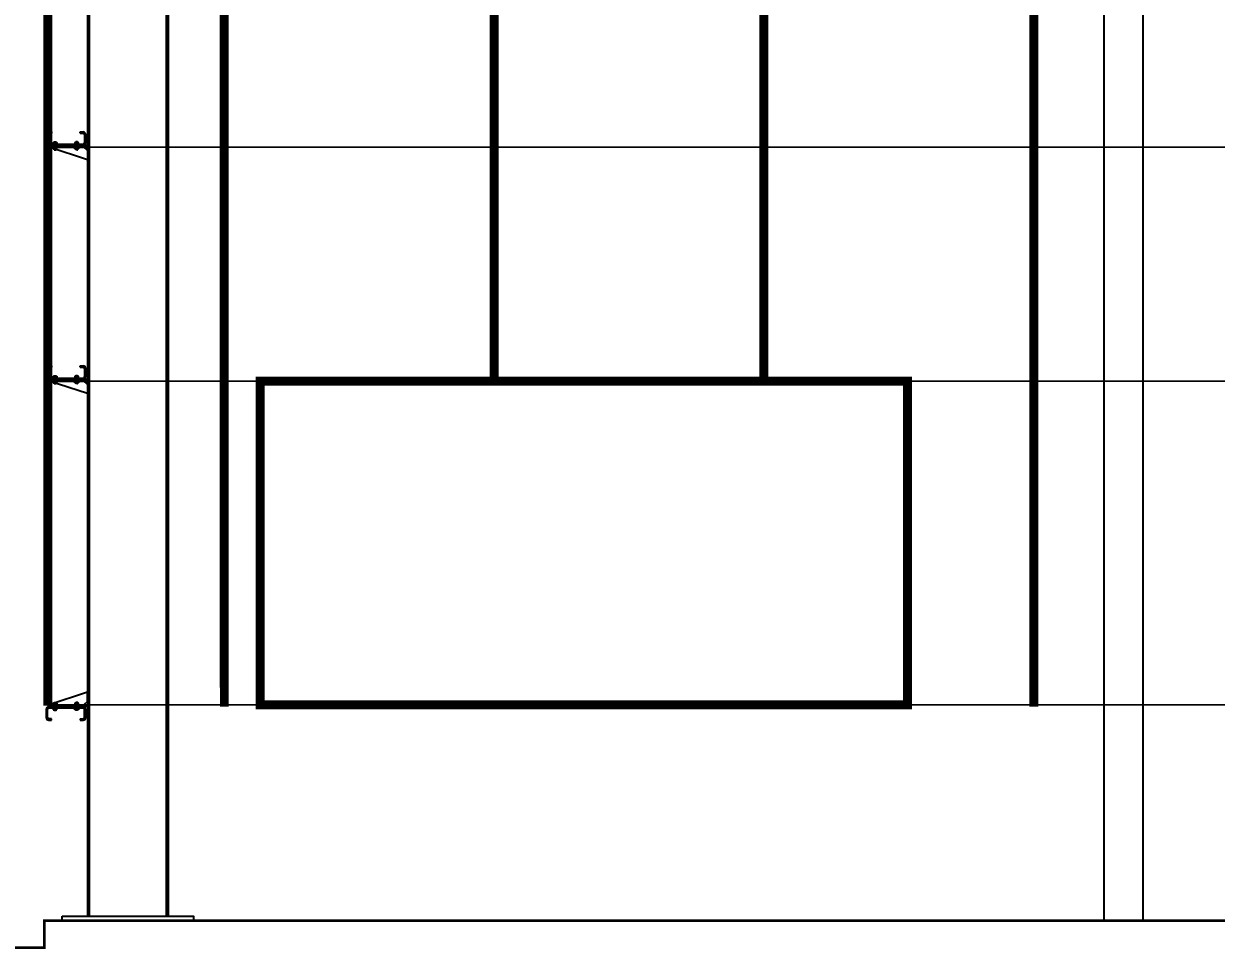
# Model space of a CAD drawing. Extents: x -33967 to 1773478, y -1022458 to -784650.
# Drawn here: x 1539847 to 1546476, y -1003956 to -998813 of the extents above; entities that cross this region are included whole.
import ezdxf

# ---------------------------------------------------------------- set-up
doc = ezdxf.new("R2010")
doc.units = 0
doc.header["$LTSCALE"] = 1000
doc.header["$MEASUREMENT"] = 0
doc.linetypes.add('DOTE', pattern=[2.42, 2, -0.2, 0.02, -0.2])
for name, color, linetype in [('AXIS', 3, 'Continuous'), ('BOLT', 251, 'Continuous'), ('DOTE', 1, 'DOTE'), ('GZ', 50, 'Continuous'), ('LT', 27, 'Continuous'), ('Prof', 2, 'Continuous'), ('PZ', 202, 'Continuous')]:
    doc.layers.add(name, color=color, linetype=linetype)
doc.styles.add('_TCH_DIM_T3', font='SIMPLEX', dxfattribs={"width": 0.705882, "bigfont": 'GBCBIG'})
doc.dimstyles.new('_TCH_ARCH&&200', dxfattribs={"dimtxt": 595, "dimasz": 200, "dimexe": 500, "dimexo": 600, "dimgap": 252.5, "dimtad": 1, "dimdec": 0, "dimzin": 0, "dimdsep": 46, "dimtxsty": '_TCH_DIM_T3', "dimblk": 'ARCHTICK', "dimcen": 0.09, "dimclrt": 7, "dimazin": 2, "dimtfac": 1, "dimtdec": 0, "dimtix": 1, "dimtmove": 2, "dimatfit": 3, "dimfxl": 1, "dimtolj": 1, "dimtzin": 0, "dimarcsym": 0})
doc.dimstyles.new('TCH-200-1', dxfattribs={"dimtxt": 595, "dimasz": 200, "dimexe": 500, "dimexo": 600, "dimgap": 252.5, "dimtad": 1, "dimdec": 0, "dimzin": 0, "dimdsep": 46, "dimtxsty": '_TCH_DIM_T3', "dimblk": 'ARCHTICK', "dimcen": 0.09, "dimclrd": 3, "dimclre": 3, "dimclrt": 7, "dimazin": 2, "dimtfac": 1, "dimtdec": 0, "dimtix": 1, "dimtmove": 2, "dimatfit": 3, "dimfxl": 1, "dimtolj": 1, "dimtzin": 0, "dimarcsym": 0})

# ---------------------------------------------------------------- blocks, each defined once
blk = doc.blocks.new('_ArchTick')
at = {"color": 0, "linetype": 'ByBlock', "const_width": 0.4}
blk.add_lwpolyline([(-0.5, -0.5), (0.5, 0.5)], dxfattribs=at)
blk = doc.blocks.new('*D1994')
at = {"color": 3, "lineweight": -2, "transparency": 16777216}
for p, q in [((1539380.5, -993798.9), (1536348.9, -993798.9)), ((1536848.9, -1003798.9), (1536848.9, -993798.9)), ((1539120.9, -1003798.9), (1536348.9, -1003798.9))]:
    blk.add_line(p, q, dxfattribs=at)
at = {"layer": 'Defpoints', "color": 0, "transparency": 16777216}
for p in [(1536848.9, -993798.9), (1539980.5, -993798.9), (1539720.9, -1003798.9)]:
    blk.add_point(p, dxfattribs=at)
at = {"color": 3, "lineweight": -2, "transparency": 16777216, "xscale": 200, "yscale": 200, "zscale": 200}
for p, rotation in [((1536848.9, -993798.9), 90), ((1536848.9, -1003798.9), 270)]:
    blk.add_blockref('_ArchTick', p, dxfattribs=dict(at, rotation=rotation))
at = {"color": 7, "transparency": 16777216, "insert": (1536298.9, -998798.9), "char_height": 595, "attachment_point": 5, "rotation": 90, "style": '_TCH_DIM_T3'}
blk.add_mtext('\\A1;10000', dxfattribs=at)
blk = doc.blocks.new('*D1997')
at = {"layer": 'AXIS', "color": 0, "lineweight": -2, "transparency": 16777216}
for p, q in [((1539530.5, -999498.9), (1537903, -999498.9)), ((1538403, -999498.9), (1538403, -1000798.9)), ((1539530.5, -1000798.9), (1537903, -1000798.9))]:
    blk.add_line(p, q, dxfattribs=at)
at = {"layer": 'Defpoints', "color": 0, "transparency": 16777216}
for p in [(1540130.5, -999498.9), (1538403, -1000798.9), (1540130.5, -1000798.9)]:
    blk.add_point(p, dxfattribs=at)
at = {"layer": 'AXIS', "color": 0, "lineweight": -2, "transparency": 16777216, "xscale": 200, "yscale": 200, "zscale": 200}
for p, rotation in [((1538403, -999498.9), 90), ((1538403, -1000798.9), 270)]:
    blk.add_blockref('_ArchTick', p, dxfattribs=dict(at, rotation=rotation))
at = {"layer": 'AXIS', "color": 7, "transparency": 16777216, "insert": (1538769.9, -1000148.9), "char_height": 595, "attachment_point": 5, "rotation": 90, "style": '_TCH_DIM_T3'}
blk.add_mtext('\\A1;1300', dxfattribs=at)
blk = doc.blocks.new('*D1998')
at = {"layer": 'AXIS', "color": 0, "lineweight": -2, "transparency": 16777216}
for p, q in [((1539530.5, -1000798.9), (1537903, -1000798.9)), ((1538403, -1000798.9), (1538403, -1002598.9)), ((1539610.7, -1002598.9), (1537903, -1002598.9))]:
    blk.add_line(p, q, dxfattribs=at)
at = {"layer": 'Defpoints', "color": 0, "transparency": 16777216}
for p in [(1540130.5, -1000798.9), (1538403, -1002598.9), (1540210.7, -1002598.9)]:
    blk.add_point(p, dxfattribs=at)
at = {"layer": 'AXIS', "color": 0, "lineweight": -2, "transparency": 16777216, "xscale": 200, "yscale": 200, "zscale": 200}
for p, rotation in [((1538403, -1000798.9), 90), ((1538403, -1002598.9), 270)]:
    blk.add_blockref('_ArchTick', p, dxfattribs=dict(at, rotation=rotation))
at = {"layer": 'AXIS', "color": 7, "transparency": 16777216, "insert": (1537714.5, -1001275.3), "char_height": 595, "attachment_point": 5, "rotation": 90, "style": '_TCH_DIM_T3'}
blk.add_mtext('\\A1;1800', dxfattribs=at)
blk = doc.blocks.new('*D1999')
at = {"layer": 'AXIS', "color": 0, "lineweight": -2, "transparency": 16777216}
for p, q in [((1539530.5, -1002598.9), (1537903, -1002598.9)), ((1538403, -1002598.9), (1538403, -1003798.9)), ((1539530.5, -1003798.9), (1537903, -1003798.9))]:
    blk.add_line(p, q, dxfattribs=at)
at = {"layer": 'Defpoints', "color": 0, "transparency": 16777216}
for p in [(1540130.5, -1002598.9), (1538403, -1003798.9), (1540130.5, -1003798.9)]:
    blk.add_point(p, dxfattribs=at)
at = {"layer": 'AXIS', "color": 0, "lineweight": -2, "transparency": 16777216, "xscale": 200, "yscale": 200, "zscale": 200}
for p, rotation in [((1538403, -1002598.9), 90), ((1538403, -1003798.9), 270)]:
    blk.add_blockref('_ArchTick', p, dxfattribs=dict(at, rotation=rotation))
at = {"layer": 'AXIS', "color": 7, "transparency": 16777216, "insert": (1537853, -1003022.8), "char_height": 595, "attachment_point": 5, "rotation": 90, "style": '_TCH_DIM_T3'}
blk.add_mtext('\\A1;1200', dxfattribs=at)
blk = doc.blocks.new('*D2000')
at = {"layer": 'AXIS', "color": 0, "lineweight": -2, "transparency": 16777216}
for p, q in [((1539530.5, -998198.9), (1537903, -998198.9)), ((1538403, -998198.9), (1538403, -999498.9)), ((1539530.5, -999498.9), (1537903, -999498.9))]:
    blk.add_line(p, q, dxfattribs=at)
at = {"layer": 'Defpoints', "color": 0, "transparency": 16777216}
for p in [(1540130.5, -998198.9), (1538403, -999498.9), (1540130.5, -999498.9)]:
    blk.add_point(p, dxfattribs=at)
at = {"layer": 'AXIS', "color": 0, "lineweight": -2, "transparency": 16777216, "xscale": 200, "yscale": 200, "zscale": 200}
for p, rotation in [((1538403, -998198.9), 90), ((1538403, -999498.9), 270)]:
    blk.add_blockref('_ArchTick', p, dxfattribs=dict(at, rotation=rotation))
at = {"layer": 'AXIS', "color": 7, "transparency": 16777216, "insert": (1537872.5, -998848.9), "char_height": 595, "attachment_point": 5, "rotation": 90, "style": '_TCH_DIM_T3'}
blk.add_mtext('\\A1;1300', dxfattribs=at)

msp = doc.modelspace()

# ---------------------------------------------------------------- linework, layer by layer
at = {"color": 6, "const_width": 50}
for points in [[(1539980.5, -993798.9), (1539981.5, -1002603.1)], [(1540960.9, -993805.1), (1540961.9, -1002609.2)], [(1545460.9, -993804.6), (1545461.9, -1002608.7)], [(1542461.3, -996898.9), (1542461.7, -1000798.9)], [(1543961.3, -996898.9), (1543961.7, -1000798.9)], [(1542461.9, -1002598.9), (1542461.9, -1002609.1)], [(1543961.9, -1002598.9), (1543961.9, -1002608.9)]]:
    msp.add_lwpolyline(points, dxfattribs=at)
msp.add_lwpolyline([(1544760.7, -1000798.9), (1541160.7, -1000798.9), (1541160.7, -1002598.9), (1544760.7, -1002598.9)], close=True, dxfattribs=at)
at = {"layer": 'BOLT'}
for p, q in [((1540031.7, -999479.9), (1540010.7, -999479.9)), ((1540010.7, -999479.9), (1540010.7, -999482.4)), ((1540010.7, -999482.4), (1540031.7, -999482.4)), ((1540010.7, -999498.9), (1540031.7, -999498.9)), ((1540010.7, -999501.4), (1540010.7, -999498.9)), ((1540031.7, -999501.4), (1540010.7, -999501.4)), ((1540010.8, -999479.9), (1540010.8, -999472.5)), ((1540010.8, -999472.5), (1540031.6, -999472.5)), ((1540010.8, -999501.4), (1540010.8, -999508.9)), ((1540010.8, -999508.9), (1540031.6, -999508.9)), ((1540015.2, -999494.9), (1540015.2, -999479.9)), ((1540015.4, -999482.4), (1540015.2, -999482.4)), ((1540015.2, -999482.4), (1540015.5, -999482.4)), ((1540027.2, -999494.9), (1540015.2, -999494.9)), ((1540015.2, -999498.9), (1540015.2, -999494.9)), ((1540015.2, -999498.9), (1540015.5, -999498.9)), ((1540015.4, -999498.9), (1540015.2, -999498.9)), ((1540015.7, -999494.9), (1540015.7, -999479.9)), ((1540015.7, -999513.1), (1540015.7, -999494.9)), ((1540015.7, -999513.1), (1540026.7, -999513.1)), ((1540016, -999513.1), (1540015.7, -999513.1)), ((1540016, -999469.3), (1540016, -999479.9)), ((1540016, -999469.3), (1540016, -999469.3)), ((1540016, -999469.3), (1540026.4, -999469.3)), ((1540016, -999508.9), (1540016, -999501.4)), ((1540026.4, -999469.3), (1540026.4, -999479.9)), ((1540026.4, -999508.9), (1540026.4, -999501.4)), ((1540026.7, -999494.9), (1540026.7, -999479.9)), ((1540026.7, -999513.1), (1540026.7, -999494.9)), ((1540027.2, -999494.9), (1540026.9, -999494.9)), ((1540027.1, -999494.9), (1540027.2, -999494.9)), ((1540027.2, -999494.9), (1540027.2, -999479.9)), ((1540027.2, -999498.9), (1540027.2, -999494.9)), ((1540031.7, -999482.4), (1540031.4, -999482.4)), ((1540031.7, -999498.9), (1540031.4, -999498.9)), ((1540031.6, -999472.5), (1540031.6, -999479.9)), ((1540031.6, -999508.9), (1540031.6, -999501.4)), ((1540031.7, -999479.9), (1540031.7, -999482.4)), ((1540031.7, -999501.4), (1540031.7, -999498.9)), ((1540130.7, -999479.9), (1540130.7, -999482.4)), ((1540130.7, -999479.9), (1540151.7, -999479.9)), ((1540130.7, -999482.4), (1540131, -999482.4)), ((1540151.7, -999482.4), (1540130.7, -999482.4)), ((1540130.7, -999501.4), (1540130.7, -999498.9)), ((1540151.7, -999498.9), (1540130.7, -999498.9)), ((1540130.7, -999498.9), (1540131, -999498.9)), ((1540130.7, -999501.4), (1540151.7, -999501.4)), ((1540130.8, -999472.5), (1540130.8, -999479.9)), ((1540151.6, -999472.5), (1540130.8, -999472.5)), ((1540130.8, -999508.9), (1540130.8, -999501.4)), ((1540151.6, -999508.9), (1540130.8, -999508.9)), ((1540135.2, -999494.9), (1540135.2, -999479.9)), ((1540135.2, -999498.9), (1540135.2, -999494.9)), ((1540135.4, -999494.9), (1540135.2, -999494.9)), ((1540135.2, -999494.9), (1540135.5, -999494.9)), ((1540135.2, -999494.9), (1540147.2, -999494.9)), ((1540135.7, -999494.9), (1540135.7, -999479.9)), ((1540135.7, -999513.1), (1540135.7, -999494.9)), ((1540146.7, -999513.1), (1540135.7, -999513.1)), ((1540146.4, -999469.3), (1540136, -999469.3)), ((1540136, -999469.3), (1540136, -999479.9)), ((1540136, -999508.9), (1540136, -999501.4)), ((1540146.4, -999469.3), (1540146.4, -999469.3)), ((1540146.4, -999469.3), (1540146.4, -999479.9)), ((1540146.4, -999508.9), (1540146.4, -999501.4)), ((1540146.4, -999513.1), (1540146.7, -999513.1)), ((1540146.7, -999494.9), (1540146.7, -999479.9)), ((1540146.7, -999513.1), (1540146.7, -999494.9)), ((1540147.2, -999482.4), (1540146.9, -999482.4)), ((1540147.2, -999498.9), (1540146.9, -999498.9)), ((1540147, -999482.4), (1540147.2, -999482.4)), ((1540147, -999498.9), (1540147.2, -999498.9)), ((1540147.2, -999494.9), (1540147.2, -999479.9)), ((1540147.2, -999498.9), (1540147.2, -999494.9)), ((1540151.6, -999479.9), (1540151.6, -999472.5)), ((1540151.6, -999501.4), (1540151.6, -999508.9)), ((1540151.7, -999479.9), (1540151.7, -999482.4)), ((1540151.7, -999501.4), (1540151.7, -999498.9)), ((1540010.8, -1000779.9), (1540010.8, -1000772.5)), ((1540010.8, -1000772.5), (1540031.6, -1000772.5)), ((1540016, -1000769.3), (1540016, -1000779.9)), ((1540016, -1000769.3), (1540016, -1000769.3)), ((1540016, -1000769.3), (1540026.4, -1000769.3)), ((1540026.4, -1000769.3), (1540026.4, -1000779.9)), ((1540031.6, -1000772.5), (1540031.6, -1000779.9)), ((1540130.8, -1000772.5), (1540130.8, -1000779.9)), ((1540151.6, -1000772.5), (1540130.8, -1000772.5)), ((1540146.4, -1000769.3), (1540136, -1000769.3)), ((1540136, -1000769.3), (1540136, -1000779.9)), ((1540146.4, -1000769.3), (1540146.4, -1000769.3)), ((1540146.4, -1000769.3), (1540146.4, -1000779.9)), ((1540151.6, -1000779.9), (1540151.6, -1000772.5)), ((1540031.7, -1000779.9), (1540010.7, -1000779.9)), ((1540010.7, -1000779.9), (1540010.7, -1000782.4)), ((1540010.7, -1000782.4), (1540031.7, -1000782.4)), ((1540010.7, -1000798.9), (1540031.7, -1000798.9)), ((1540010.7, -1000801.4), (1540010.7, -1000798.9)), ((1540031.7, -1000801.4), (1540010.7, -1000801.4)), ((1540010.8, -1000801.4), (1540010.8, -1000808.9)), ((1540010.8, -1000808.9), (1540031.6, -1000808.9)), ((1540015.2, -1000794.9), (1540015.2, -1000779.9)), ((1540015.4, -1000782.4), (1540015.2, -1000782.4)), ((1540015.2, -1000782.4), (1540015.5, -1000782.4)), ((1540027.2, -1000794.9), (1540015.2, -1000794.9)), ((1540015.2, -1000798.9), (1540015.2, -1000794.9)), ((1540015.2, -1000798.9), (1540015.5, -1000798.9)), ((1540015.4, -1000798.9), (1540015.2, -1000798.9)), ((1540015.7, -1000794.9), (1540015.7, -1000779.9)), ((1540015.7, -1000813.1), (1540015.7, -1000794.9)), ((1540015.7, -1000813.1), (1540026.7, -1000813.1)), ((1540016, -1000813.1), (1540015.7, -1000813.1)), ((1540016, -1000808.9), (1540016, -1000801.4)), ((1540026.4, -1000808.9), (1540026.4, -1000801.4)), ((1540026.7, -1000794.9), (1540026.7, -1000779.9)), ((1540026.7, -1000813.1), (1540026.7, -1000794.9)), ((1540027.2, -1000794.9), (1540026.9, -1000794.9)), ((1540027.1, -1000794.9), (1540027.2, -1000794.9)), ((1540027.2, -1000794.9), (1540027.2, -1000779.9)), ((1540027.2, -1000798.9), (1540027.2, -1000794.9)), ((1540031.7, -1000782.4), (1540031.4, -1000782.4)), ((1540031.7, -1000798.9), (1540031.4, -1000798.9)), ((1540031.6, -1000808.9), (1540031.6, -1000801.4)), ((1540031.7, -1000779.9), (1540031.7, -1000782.4)), ((1540031.7, -1000801.4), (1540031.7, -1000798.9)), ((1540130.7, -1000779.9), (1540130.7, -1000782.4)), ((1540130.7, -1000779.9), (1540151.7, -1000779.9)), ((1540130.7, -1000782.4), (1540131, -1000782.4)), ((1540151.7, -1000782.4), (1540130.7, -1000782.4)), ((1540130.7, -1000801.4), (1540130.7, -1000798.9)), ((1540151.7, -1000798.9), (1540130.7, -1000798.9)), ((1540130.7, -1000798.9), (1540131, -1000798.9)), ((1540130.7, -1000801.4), (1540151.7, -1000801.4)), ((1540130.8, -1000808.9), (1540130.8, -1000801.4)), ((1540151.6, -1000808.9), (1540130.8, -1000808.9)), ((1540135.2, -1000794.9), (1540135.2, -1000779.9)), ((1540135.2, -1000798.9), (1540135.2, -1000794.9)), ((1540135.4, -1000794.9), (1540135.2, -1000794.9)), ((1540135.2, -1000794.9), (1540135.5, -1000794.9)), ((1540135.2, -1000794.9), (1540147.2, -1000794.9)), ((1540135.7, -1000794.9), (1540135.7, -1000779.9)), ((1540135.7, -1000813.1), (1540135.7, -1000794.9)), ((1540146.7, -1000813.1), (1540135.7, -1000813.1)), ((1540136, -1000808.9), (1540136, -1000801.4)), ((1540146.4, -1000808.9), (1540146.4, -1000801.4)), ((1540146.4, -1000813.1), (1540146.7, -1000813.1)), ((1540146.7, -1000794.9), (1540146.7, -1000779.9)), ((1540146.7, -1000813.1), (1540146.7, -1000794.9)), ((1540147.2, -1000782.4), (1540146.9, -1000782.4)), ((1540147.2, -1000798.9), (1540146.9, -1000798.9)), ((1540147, -1000782.4), (1540147.2, -1000782.4)), ((1540147, -1000798.9), (1540147.2, -1000798.9)), ((1540147.2, -1000794.9), (1540147.2, -1000779.9)), ((1540147.2, -1000798.9), (1540147.2, -1000794.9)), ((1540151.6, -1000801.4), (1540151.6, -1000808.9)), ((1540151.7, -1000779.9), (1540151.7, -1000782.4)), ((1540151.7, -1000801.4), (1540151.7, -1000798.9)), ((1540010.7, -1002596.4), (1540010.7, -1002598.9)), ((1540031.7, -1002596.4), (1540010.7, -1002596.4)), ((1540010.7, -1002598.9), (1540031.7, -1002598.9)), ((1540010.7, -1002618), (1540010.7, -1002615.5)), ((1540010.7, -1002615.5), (1540031.7, -1002615.5)), ((1540031.7, -1002618), (1540010.7, -1002618)), ((1540010.8, -1002589), (1540031.6, -1002589)), ((1540010.8, -1002596.4), (1540010.8, -1002589)), ((1540010.8, -1002618), (1540010.8, -1002625.4)), ((1540010.8, -1002625.4), (1540031.6, -1002625.4)), ((1540015.2, -1002598.9), (1540015.5, -1002598.9)), ((1540015.4, -1002598.9), (1540015.2, -1002598.9)), ((1540015.2, -1002598.9), (1540015.2, -1002602.9)), ((1540027.2, -1002602.9), (1540015.2, -1002602.9)), ((1540015.2, -1002602.9), (1540015.2, -1002618)), ((1540015.4, -1002615.5), (1540015.2, -1002615.5)), ((1540015.2, -1002615.5), (1540015.5, -1002615.5)), ((1540015.7, -1002584.8), (1540026.7, -1002584.8)), ((1540016, -1002584.8), (1540015.7, -1002584.8)), ((1540015.7, -1002584.8), (1540015.7, -1002602.9)), ((1540015.7, -1002602.9), (1540015.7, -1002618)), ((1540016, -1002589), (1540016, -1002596.4)), ((1540016, -1002628.5), (1540016, -1002618)), ((1540016, -1002628.5), (1540016, -1002628.5)), ((1540016, -1002628.5), (1540026.4, -1002628.5)), ((1540026.4, -1002589), (1540026.4, -1002596.4)), ((1540026.4, -1002628.5), (1540026.4, -1002618)), ((1540026.7, -1002584.8), (1540026.7, -1002602.9)), ((1540026.7, -1002602.9), (1540026.7, -1002618)), ((1540027.2, -1002602.9), (1540026.9, -1002602.9)), ((1540027.1, -1002602.9), (1540027.2, -1002602.9)), ((1540027.2, -1002598.9), (1540027.2, -1002602.9)), ((1540027.2, -1002602.9), (1540027.2, -1002618)), ((1540031.7, -1002598.9), (1540031.4, -1002598.9)), ((1540031.7, -1002615.5), (1540031.4, -1002615.5)), ((1540031.6, -1002589), (1540031.6, -1002596.4)), ((1540031.6, -1002625.4), (1540031.6, -1002618)), ((1540031.7, -1002596.4), (1540031.7, -1002598.9)), ((1540031.7, -1002618), (1540031.7, -1002615.5)), ((1540130.7, -1002596.4), (1540151.7, -1002596.4)), ((1540130.7, -1002596.4), (1540130.7, -1002598.9)), ((1540151.7, -1002598.9), (1540130.7, -1002598.9)), ((1540130.7, -1002598.9), (1540131, -1002598.9)), ((1540130.7, -1002615.5), (1540131, -1002615.5)), ((1540151.7, -1002615.5), (1540130.7, -1002615.5)), ((1540130.7, -1002618), (1540130.7, -1002615.5)), ((1540130.7, -1002618), (1540151.7, -1002618)), ((1540151.6, -1002589), (1540130.8, -1002589)), ((1540130.8, -1002589), (1540130.8, -1002596.4)), ((1540130.8, -1002625.4), (1540130.8, -1002618)), ((1540151.6, -1002625.4), (1540130.8, -1002625.4)), ((1540135.2, -1002598.9), (1540135.2, -1002602.9)), ((1540135.2, -1002602.9), (1540135.2, -1002618)), ((1540135.4, -1002602.9), (1540135.2, -1002602.9)), ((1540135.2, -1002602.9), (1540135.5, -1002602.9)), ((1540135.2, -1002602.9), (1540147.2, -1002602.9)), ((1540135.7, -1002584.8), (1540135.7, -1002602.9)), ((1540146.7, -1002584.8), (1540135.7, -1002584.8)), ((1540135.7, -1002602.9), (1540135.7, -1002618)), ((1540136, -1002589), (1540136, -1002596.4)), ((1540136, -1002628.5), (1540136, -1002618)), ((1540146.4, -1002628.5), (1540136, -1002628.5)), ((1540146.4, -1002584.8), (1540146.7, -1002584.8)), ((1540146.4, -1002589), (1540146.4, -1002596.4)), ((1540146.4, -1002628.5), (1540146.4, -1002618)), ((1540146.4, -1002628.5), (1540146.4, -1002628.5)), ((1540146.7, -1002584.8), (1540146.7, -1002602.9)), ((1540146.7, -1002602.9), (1540146.7, -1002618)), ((1540147.2, -1002598.9), (1540146.9, -1002598.9)), ((1540147.2, -1002615.5), (1540146.9, -1002615.5)), ((1540147, -1002598.9), (1540147.2, -1002598.9)), ((1540147, -1002615.5), (1540147.2, -1002615.5)), ((1540147.2, -1002598.9), (1540147.2, -1002602.9)), ((1540147.2, -1002602.9), (1540147.2, -1002618)), ((1540151.6, -1002596.4), (1540151.6, -1002589)), ((1540151.6, -1002618), (1540151.6, -1002625.4)), ((1540151.7, -1002596.4), (1540151.7, -1002598.9)), ((1540151.7, -1002618), (1540151.7, -1002615.5))]:
    msp.add_line(p, q, dxfattribs=at)
for centre, start, end in [((1540015.3, -999478), 85.17209, 142.4846), ((1540015.3, -999503.3), 217.5154, 274.82791), ((1540027.2, -999478), 37.5154, 94.82791), ((1540027.2, -999503.3), 265.17209, 322.4846), ((1540135.2, -999478), 85.17209, 142.4846), ((1540135.2, -999503.3), 217.5154, 274.82791), ((1540147.2, -999478), 37.5154, 94.82791), ((1540147.2, -999503.3), 265.17209, 322.4846), ((1540015.3, -1000778), 85.17209, 142.4846), ((1540027.2, -1000778), 37.5154, 94.82791), ((1540135.2, -1000778), 85.17209, 142.4846), ((1540147.2, -1000778), 37.5154, 94.82791), ((1540015.3, -1000803.3), 217.5154, 274.82791), ((1540027.2, -1000803.3), 265.17209, 322.4846), ((1540135.2, -1000803.3), 217.5154, 274.82791), ((1540147.2, -1000803.3), 265.17209, 322.4846), ((1540015.3, -1002594.6), 85.17209, 142.4846), ((1540015.3, -1002619.8), 217.5154, 274.82791), ((1540027.2, -1002594.6), 37.5154, 94.82791), ((1540027.2, -1002619.8), 265.17209, 322.4846), ((1540135.2, -1002594.6), 85.17209, 142.4846), ((1540135.2, -1002619.8), 217.5154, 274.82791), ((1540147.2, -1002594.6), 37.5154, 94.82791), ((1540147.2, -1002619.8), 265.17209, 322.4846)]:
    msp.add_arc(centre, 5.58, start, end, dxfattribs=at)
at = {"layer": 'DOTE', "linetype": 'DOTE', "const_width": 15}
msp.add_lwpolyline([(1594960.9, -1003798.9), (1539960.5, -1003798.9), (1539960.5, -1003948.9), (1539198.7, -1003948.9)], dxfattribs=at)
at = {"layer": 'DOTE', "color": 1, "linetype": 'DOTE', "const_width": 15}
msp.add_lwpolyline([(1539960.5, -1003798.9), (1594960.9, -1003798.9), (1594960.9, -1003948.9), (1595722.7, -1003948.9)], dxfattribs=at)
at = {"layer": 'GZ', "color": 8}
for points in [[(1540640.7, -994798.9), (1540200.7, -994798.9), (1540200.7, -1003773.9), (1540650.7, -1003773.9), (1540650.7, -995485.8)], [(1540640.7, -994808.9), (1540210.7, -994808.9), (1540210.7, -1003773.9), (1540640.7, -1003773.9), (1540640.7, -995348.9)]]:
    msp.add_lwpolyline(points, dxfattribs=at)
for points in [[(1546070.7, -1003798.9), (1546071, -994950.9), (1545851.4, -994968.9), (1545850.7, -1003798.9)], [(1540060.7, -1003773.9), (1540790.7, -1003773.9), (1540790.7, -1003798.9), (1540060.7, -1003798.9)]]:
    msp.add_lwpolyline(points, close=True, dxfattribs=at)
at = {"layer": 'LT', "linetype": 'ByBlock', "const_width": 10}
for points in [[(1540000.7, -999498.9), (1564810.7, -999498.9)], [(1540000.7, -1000798.9), (1564810.7, -1000798.9)], [(1540000.7, -1002598.9), (1564810.7, -1002598.9)]]:
    msp.add_lwpolyline(points, dxfattribs=at)
at = {"layer": 'Prof'}
for p, q in [((1539971.2, -999474.4), (1539971.2, -999429.4)), ((1539978.2, -999429.4), (1539978.2, -999474.4)), ((1539986.2, -999414.4), (1540001.2, -999414.4)), ((1540001.2, -999421.4), (1539986.2, -999421.4)), ((1540001.2, -999414.4), (1540001.2, -999421.4)), ((1540161.2, -999421.4), (1540161.2, -999414.4)), ((1540161.2, -999414.4), (1540176.2, -999414.4)), ((1540161.2, -999421.4), (1540176.2, -999421.4)), ((1540184.2, -999429.4), (1540184.2, -999474.4)), ((1540191.2, -999474.4), (1540191.2, -999429.4)), ((1539986.2, -999482.4), (1540176.2, -999482.4)), ((1540176.2, -999489.4), (1539986.2, -999489.4)), ((1540176.2, -999489.4), (1540161.2, -999489.4)), ((1539971.2, -1000774.4), (1539971.2, -1000729.4)), ((1539978.2, -1000729.4), (1539978.2, -1000774.4)), ((1539986.2, -1000714.4), (1540001.2, -1000714.4)), ((1540001.2, -1000721.4), (1539986.2, -1000721.4)), ((1540001.2, -1000714.4), (1540001.2, -1000721.4)), ((1540161.2, -1000721.4), (1540161.2, -1000714.4)), ((1540161.2, -1000714.4), (1540176.2, -1000714.4)), ((1540161.2, -1000721.4), (1540176.2, -1000721.4)), ((1540184.2, -1000729.4), (1540184.2, -1000774.4)), ((1540191.2, -1000774.4), (1540191.2, -1000729.4)), ((1539986.2, -1000782.4), (1540176.2, -1000782.4)), ((1540176.2, -1000789.4), (1539986.2, -1000789.4)), ((1540176.2, -1000789.4), (1540161.2, -1000789.4)), ((1539971.2, -1002623.5), (1539971.2, -1002668.5)), ((1539978.2, -1002668.5), (1539978.2, -1002623.5)), ((1540176.2, -1002608.5), (1539986.2, -1002608.5)), ((1539986.2, -1002615.5), (1540176.2, -1002615.5)), ((1540176.2, -1002608.5), (1540161.2, -1002608.5)), ((1540184.2, -1002668.5), (1540184.2, -1002623.5)), ((1540191.2, -1002623.5), (1540191.2, -1002668.5)), ((1540001.2, -1002676.5), (1539986.2, -1002676.5)), ((1539986.2, -1002683.5), (1540001.2, -1002683.5)), ((1540001.2, -1002683.5), (1540001.2, -1002676.5)), ((1540161.2, -1002676.5), (1540161.2, -1002683.5)), ((1540161.2, -1002676.5), (1540176.2, -1002676.5)), ((1540161.2, -1002683.5), (1540176.2, -1002683.5))]:
    msp.add_line(p, q, dxfattribs=at)
for centre, radius, start, end in [((1539986.2, -999429.4), 15, 90, 180), ((1539986.2, -999429.4), 8, 90, 180), ((1540176.2, -999429.4), 15, 0, 90), ((1540176.2, -999429.4), 8, 0, 90), ((1539986.2, -999474.4), 15, 180, 270), ((1539986.2, -999474.4), 8, 180, 270), ((1540176.2, -999474.4), 8, 270, 0), ((1540176.2, -999474.4), 15, 270, 0), ((1539986.2, -1000729.4), 15, 90, 180), ((1539986.2, -1000774.4), 15, 180, 270), ((1539986.2, -1000729.4), 8, 90, 180), ((1539986.2, -1000774.4), 8, 180, 270), ((1540176.2, -1000729.4), 15, 0, 90), ((1540176.2, -1000729.4), 8, 0, 90), ((1540176.2, -1000774.4), 8, 270, 0), ((1540176.2, -1000774.4), 15, 270, 0), ((1539986.2, -1002623.5), 15, 90, 180), ((1539986.2, -1002623.5), 8, 90, 180), ((1540176.2, -1002623.5), 15, 0, 90), ((1540176.2, -1002623.5), 8, 0, 90), ((1539986.2, -1002668.5), 15, 180, 270), ((1539986.2, -1002668.5), 8, 180, 270), ((1540176.2, -1002668.5), 15, 270, 0), ((1540176.2, -1002668.5), 8, 270, 0)]:
    msp.add_arc(centre, radius, start, end, dxfattribs=at)
at = {"layer": 'PZ'}
for p, q in [((1539988.3, -999498.9), (1539988.3, -999489.4)), ((1540200.7, -999489.4), (1539988.3, -999489.4)), ((1540200.7, -999568.9), (1539988.3, -999498.9)), ((1539988.3, -999498.9), (1540200.7, -999498.9)), ((1540200.7, -999518.2), (1540180.8, -999498.9)), ((1540200.7, -999498.9), (1540200.7, -999489.4)), ((1540200.7, -999518.2), (1540200.7, -999568.9)), ((1539988.3, -1000798.9), (1539988.3, -1000789.4)), ((1540200.7, -1000789.4), (1539988.3, -1000789.4)), ((1540200.7, -1000868.9), (1539988.3, -1000798.9)), ((1539988.3, -1000798.9), (1540200.7, -1000798.9)), ((1540200.7, -1000818.2), (1540180.8, -1000798.9)), ((1540200.7, -1000798.9), (1540200.7, -1000789.4)), ((1540200.7, -1000818.2), (1540200.7, -1000868.9)), ((1540200.7, -1002528.9), (1539988.3, -1002598.9)), ((1540200.7, -1002579.7), (1540200.7, -1002528.9)), ((1539988.3, -1002598.9), (1539988.3, -1002608.5)), ((1539988.3, -1002598.9), (1540200.7, -1002598.9)), ((1540200.7, -1002608.5), (1539988.3, -1002608.5)), ((1540200.7, -1002579.7), (1540180.8, -1002598.9)), ((1540200.7, -1002598.9), (1540200.7, -1002608.5))]:
    msp.add_line(p, q, dxfattribs=at)

# ---------------------------------------------------------------- dimensions: what is measured, and where the dimension line sits
dim = msp.add_linear_dim(base=(1536848.9, -993798.9), p1=(1539720.9, -1003798.9), p2=(1539980.5, -993798.9), angle=90, dimstyle='TCH-200-1')
dim.commit()
dim.dimension.update_dxf_attribs({"geometry": '*D1994', "text_midpoint": (1536298.9, -998798.9)})
at = {"layer": 'AXIS'}
for base, p1, p2, picture, middle in [((1538403, -999498.9), (1540130.5, -998198.9), (1540130.5, -999498.9), '*D2000', (1537872.5, -998848.9)), ((1538403, -1000798.9), (1540130.5, -999498.9), (1540130.5, -1000798.9), '*D1997', (1538769.9, -1000148.9)), ((1538403, -1002598.9), (1540130.5, -1000798.9), (1540210.7, -1002598.9), '*D1998', (1537714.5, -1001275.3)), ((1538403, -1003798.9), (1540130.5, -1002598.9), (1540130.5, -1003798.9), '*D1999', (1537853, -1003022.8))]:
    dim = msp.add_linear_dim(base=base, p1=p1, p2=p2, angle=270, dimstyle='_TCH_ARCH&&200', dxfattribs=at)
    dim.commit()
    dim.dimension.update_dxf_attribs({"geometry": picture, "text_midpoint": middle, "dimtype": 128})

doc.saveas('drawing.dxf')
